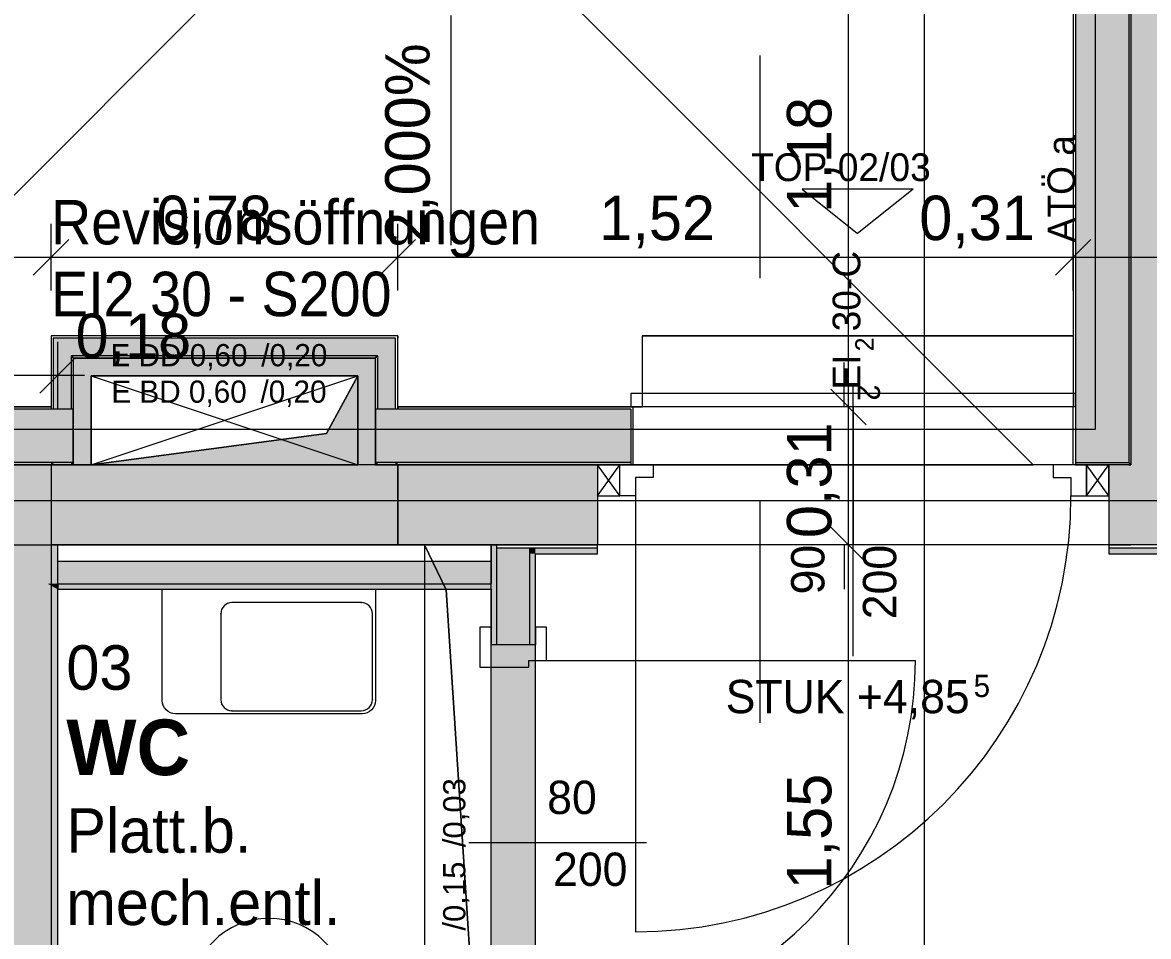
# Model space of a CAD drawing. Header units: metres. Extents: x -3 to 205, y -18 to 45.
# Drawn here: x 42.371 to 44.905, y -4.984 to -2.929 of the extents above; entities that cross this region are included whole.
import ezdxf

# ---------------------------------------------------------------- set-up
doc = ezdxf.new("R2010")
doc.units = ezdxf.units.M
doc.header["$MEASUREMENT"] = 0
for name, pattern in [('Baufluchtlinie', [0.013, 0.008, -0.005]), ('Schnittlinie', [0.006, 0.003, -0.0015, 0, -0.0015]), ('Untersicht', [0.001, 0.0005, -0.0005])]:
    doc.linetypes.add(name, pattern=pattern)
for name, color, linetype in [('1._1.Stock  PP STG2_4_000 Achsraster', 7, 'Continuous'), ('1._1.Stock  PP STG2_4_110 Wand Aussen', 7, 'Continuous'), ('1._1.Stock  PP STG2_4_112 Wand Aussen - Schachtwände', 7, 'Continuous'), ('1._1.Stock  PP STG2_4_120 Wand Innen tragend', 7, 'Continuous'), ('1._1.Stock  PP STG2_4_130 Wand Innen', 7, 'Continuous'), ('1._1.Stock  PP STG2_4_210 Decke', 7, 'Continuous'), ('1._1.Stock  PP STG2_4_220 Bodenaufbau', 7, 'Continuous'), ('1._1.Stock  PP STG2_4_221 Bodenaufbau - Abdichtung', 7, 'Continuous'), ('1._1.Stock  PP STG2_4_221 Bodenaufbau - Terrassenbelag', 7, 'Continuous'), ('1._1.Stock  PP STG2_4_270 Deckendurchbruchsymbol', 7, 'Continuous'), ('1._1.Stock  PP STG2_4_540 Sanitäreinrichtung', 7, 'Continuous'), ('1._1.Stock  PP STG2_4_810 Raum', 7, 'Continuous'), ('1._1.Stock  PP STG2_4_851 Marker Schnitt', 7, 'Continuous'), ('1._1.Stock  PP STG2_4_910 Allgemein Bemaßung.x', 7, 'Continuous'), ('1._1.Stock  PP STG2_4_915 Allgemein Beschriftung.x', 7, 'Continuous'), ('1._1.Stock  PP STG2_4_945 Einreichplan Beschriftung', 7, 'Continuous'), ('1._1.Stock  PP STG2_4_950 Polierplan Bemaßung', 7, 'Continuous')]:
    doc.layers.add(name, color=color, linetype=linetype)
doc.styles.add('ERSTELLTER_STIL_1', font='arial.ttf')
doc.styles.add('ERSTELLTER_STIL_2', font='')
doc.styles.add('ERSTELLTER_STIL_5', font='', dxfattribs={"width": 0.936868})
doc.styles.add('ERSTELLTER_STIL_6', font='')
doc.styles.get('ERSTELLTER_STIL_2').set_extended_font_data('Eurostile')
doc.styles.get('ERSTELLTER_STIL_5').set_extended_font_data('Eurostile')
doc.styles.get('ERSTELLTER_STIL_6').set_extended_font_data('Eurostile', bold=True)

msp = doc.modelspace()

# ---------------------------------------------------------------- hatches: boundary and pattern name
at = {"layer": '1._1.Stock  PP STG2_4_110 Wand Aussen', "linetype": 'Continuous', "lineweight": 13, "true_color": 0xff6400}
for points in [[(44.86, -3.7987), (44.86, -2.5737), (44.74, -2.5737), (44.74, -3.7987)], [(42.435, -3.7987), (42.27, -3.7987), (42.27, -3.9187), (42.435, -3.9187)], [(42.44, -3.9187), (42.44, -3.7987), (42.435, -3.7987), (42.435, -3.9187)], [(42.48, -3.9187), (42.48, -3.7987), (42.44, -3.7987), (42.44, -3.9187)], [(42.485, -3.9187), (42.485, -3.7987), (42.48, -3.7987), (42.48, -3.9187)], [(43.165, -3.7987), (43.165, -3.9187), (43.17, -3.9187), (43.17, -3.7987)], [(43.17, -3.7987), (43.17, -3.9187), (43.21, -3.9187), (43.21, -3.7987)], [(43.21, -3.7987), (43.21, -3.9187), (43.215, -3.9187), (43.215, -3.7987)], [(43.215, -3.7987), (43.215, -3.9187), (43.74, -3.9187), (43.74, -3.7987)], [(44.74, -3.7987), (44.74, -3.9187), (44.86, -3.9187)], [(44.86, -3.7987), (44.74, -3.7987), (44.86, -3.9187)]]:
    msp.add_hatch(color=30, dxfattribs=at).paths.add_polyline_path(points)
at = {"layer": '1._1.Stock  PP STG2_4_110 Wand Aussen', "linetype": 'Continuous', "lineweight": 0, "true_color": 0x373737}
for points in [[(44.865, -3.9187), (44.865, -2.5737), (44.86, -2.5737), (44.86, -3.9187)], [(42.435, -3.9187), (42.27, -3.9187), (42.27, -3.9237), (42.435, -3.9237)], [(42.44, -3.9237), (42.44, -3.9187), (42.435, -3.9187), (42.435, -3.9237)], [(42.48, -3.9237), (42.48, -3.9187), (42.44, -3.9187), (42.44, -3.9237)], [(42.485, -3.9237), (42.485, -3.9187), (42.48, -3.9187), (42.48, -3.9237)], [(43.165, -3.9187), (43.165, -3.9237), (43.17, -3.9237), (43.17, -3.9187)], [(43.17, -3.9187), (43.17, -3.9237), (43.21, -3.9237), (43.21, -3.9187)], [(43.21, -3.9187), (43.21, -3.9237), (43.215, -3.9237), (43.215, -3.9187)], [(43.215, -3.9237), (43.665, -3.9237), (43.74, -3.9237), (43.74, -3.9187), (43.215, -3.9187)], [(44.74, -3.9187), (44.74, -3.9237), (44.815, -3.9237), (44.86, -3.9237), (44.86, -3.9187)], [(44.86, -3.9187), (44.86, -3.9237), (44.865, -3.9237)], [(44.865, -3.9187), (44.86, -3.9187), (44.865, -3.9237)]]:
    msp.add_hatch(color=250, dxfattribs=at).paths.add_polyline_path(points)
at = {"layer": '1._1.Stock  PP STG2_4_110 Wand Aussen', "linetype": 'Continuous', "lineweight": 13, "true_color": 0x3f7f02}
for points in [[(45.045, -3.9237), (45.045, -2.5737), (44.865, -2.5737), (44.865, -3.9237)], [(42.435, -3.9237), (42.27, -3.9237), (42.27, -4.1037), (42.435, -4.1037)], [(42.435, -4.1037), (43.215, -4.1037), (43.215, -3.9237), (42.435, -3.9237)], [(43.215, -3.9237), (43.215, -4.1037), (43.665, -4.1037), (43.665, -3.9937), (43.665, -3.9237)], [(44.815, -3.9937), (44.815, -4.1037), (44.865, -4.1037), (44.865, -3.9237), (44.815, -3.9237)], [(44.865, -3.9237), (44.865, -4.1037), (45.045, -4.1037)], [(45.045, -3.9237), (44.865, -3.9237), (45.045, -4.1037)]]:
    msp.add_hatch(color=76, dxfattribs=at).paths.add_polyline_path(points)
at = {"layer": '1._1.Stock  PP STG2_4_112 Wand Aussen - Schachtwände', "linetype": 'Continuous', "lineweight": 13, "true_color": 0xff6400}
for points in [[(42.48, -3.6787), (42.44, -3.6387), (42.44, -3.6787)], [(42.48, -3.6387), (42.44, -3.6387), (42.48, -3.6787)], [(42.48, -3.6787), (43.17, -3.6787), (43.17, -3.6387), (42.48, -3.6387)], [(43.17, -3.6787), (43.21, -3.6787), (43.21, -3.6387)], [(43.17, -3.6787), (43.21, -3.6387), (43.17, -3.6387)], [(42.48, -3.7987), (42.48, -3.6787), (42.44, -3.6787), (42.44, -3.7987)], [(43.17, -3.6787), (43.17, -3.7987), (43.21, -3.7987), (43.21, -3.6787)]]:
    msp.add_hatch(color=30, dxfattribs=at).paths.add_polyline_path(points)
at = {"layer": '1._1.Stock  PP STG2_4_112 Wand Aussen - Schachtwände', "linetype": 'Continuous', "lineweight": 0, "true_color": 0x373737}
for points in [[(42.485, -3.6837), (42.48, -3.6787), (42.48, -3.6837)], [(42.485, -3.6787), (42.48, -3.6787), (42.485, -3.6837)], [(42.485, -3.7987), (42.485, -3.6837), (42.48, -3.6837), (42.48, -3.7987)], [(42.485, -3.6837), (43.165, -3.6837), (43.165, -3.6787), (42.485, -3.6787)], [(43.165, -3.6837), (43.17, -3.6837), (43.17, -3.6787)], [(43.165, -3.6837), (43.17, -3.6787), (43.165, -3.6787)], [(43.165, -3.6837), (43.165, -3.7987), (43.17, -3.7987), (43.17, -3.6837)]]:
    msp.add_hatch(color=250, dxfattribs=at).paths.add_polyline_path(points)
at = {"layer": '1._1.Stock  PP STG2_4_112 Wand Aussen - Schachtwände', "linetype": 'Continuous', "lineweight": 13, "true_color": 0xb85600}
for points in [[(42.525, -3.7237), (42.485, -3.6837), (42.485, -3.7237)], [(42.525, -3.6837), (42.485, -3.6837), (42.525, -3.7237)], [(42.525, -3.7237), (43.125, -3.7237), (43.125, -3.6837), (42.525, -3.6837)], [(43.125, -3.7237), (43.165, -3.7237), (43.165, -3.6837)], [(43.125, -3.7237), (43.165, -3.6837), (43.125, -3.6837)], [(42.485, -3.7237), (42.485, -3.9237), (42.525, -3.9237), (42.525, -3.7237)], [(43.125, -3.7237), (43.125, -3.9237), (43.165, -3.9237), (43.165, -3.7237)]]:
    msp.add_hatch(color=32, dxfattribs=at).paths.add_polyline_path(points)
at = {"layer": '1._1.Stock  PP STG2_4_120 Wand Innen tragend', "linetype": 'Continuous', "lineweight": 13, "true_color": 0x3f7f02}
for points in [[(42.27, -4.1037), (42.3375, -4.1412), (42.45, -4.1412), (42.45, -4.1037)], [(42.45, -5.8737), (42.45, -4.2037), (42.27, -4.1037), (42.27, -5.8737)], [(42.45, -4.1412), (42.3375, -4.1412), (42.4275, -4.1912), (42.45, -4.1912)], [(42.4275, -4.1912), (42.45, -4.2037), (42.45, -4.1912)]]:
    msp.add_hatch(color=76, dxfattribs=at).paths.add_polyline_path(points)
at = {"layer": '1._1.Stock  PP STG2_4_130 Wand Innen', "linetype": 'Continuous', "lineweight": 13, "true_color": 0xfb02fe}
for points in [[(43.425, -4.1037), (43.4375, -4.1062), (43.4375, -4.1037)], [(43.4375, -4.1062), (43.425, -4.1037), (43.425, -4.3287), (43.4375, -4.3287)], [(43.5125, -4.1112), (43.5125, -4.1212), (43.525, -4.1237), (43.525, -4.1112)], [(43.525, -4.1237), (43.5125, -4.1212), (43.5125, -4.1237)], [(43.5125, -4.3287), (43.525, -4.3287), (43.525, -4.1237), (43.5125, -4.1237)], [(43.525, -4.1237), (43.665, -4.1237), (43.665, -4.1112), (43.525, -4.1112)], [(44.815, -4.1237), (45.045, -4.1237), (45.045, -4.1112), (44.815, -4.1112)], [(42.45, -4.2037), (43.425, -4.2037), (43.425, -4.1912), (42.45, -4.1912)]]:
    msp.add_hatch(color=6, dxfattribs=at).paths.add_polyline_path(points)
at = {"layer": '1._1.Stock  PP STG2_4_130 Wand Innen', "linetype": 'Continuous', "lineweight": 13, "true_color": 0xffaa00}
for points in [[(43.4375, -4.1112), (43.4375, -4.3287), (43.5125, -4.3287), (43.5125, -4.1212), (43.4625, -4.1112)], [(43.5125, -4.1112), (43.4625, -4.1112), (43.5125, -4.1212)], [(42.45, -4.1912), (43.425, -4.1912), (43.425, -4.1412), (42.45, -4.1412)]]:
    msp.add_hatch(color=40, dxfattribs=at).paths.add_polyline_path(points)
at = {"layer": '1._1.Stock  PP STG2_4_130 Wand Innen', "linetype": 'Continuous', "lineweight": 0, "true_color": 0xffffff}
msp.add_hatch(color=7, dxfattribs=at).paths.add_polyline_path([(43.525, -4.3287), (43.425, -4.3287), (43.425, -5.2187), (43.525, -5.2187)])
at = {"layer": '1._1.Stock  PP STG2_4_270 Deckendurchbruchsymbol', "linetype": 'Continuous', "lineweight": 0}
msp.add_hatch(color=8, dxfattribs=at).paths.add_polyline_path([(42.525, -3.9237), (43.125, -3.9237), (43.125, -3.7237), (43.055, -3.8537)])

# ---------------------------------------------------------------- linework, layer by layer
at = {"layer": '1._1.Stock  PP STG2_4_000 Achsraster', "color": 5, "linetype": 'Continuous', "lineweight": 0, "ltscale": 1000}
for p, q in [((44.4, 1.9963), (44.4, -16.0037)), ((30.9, -4.0037), (53.4, -4.0037))]:
    msp.add_line(p, q, dxfattribs=at)
at = {"layer": '1._1.Stock  PP STG2_4_110 Wand Aussen', "color": 7, "linetype": 'Continuous', "lineweight": 13, "ltscale": 1000}
for p, q in [((44.86, -2.5737), (44.86, -3.9187)), ((44.74, -2.6137), (44.74, -3.7987)), ((44.22, -3.7937), (44.22, -3.6937)), ((44.24, -4.3537), (44.24, -3.7437)), ((44.74, -3.7637), (43.74, -3.7637)), ((43.74, -3.7637), (43.74, -3.7937)), ((44.74, -3.7937), (44.74, -3.7637)), ((42.435, -3.7987), (42.27, -3.7987)), ((43.74, -3.7987), (43.215, -3.7987)), ((43.74, -3.7937), (43.745, -3.7937)), ((43.74, -3.7937), (43.745, -3.7937)), ((43.74, -3.7987), (43.74, -3.9237)), ((43.745, -3.9237), (43.745, -3.7937)), ((43.745, -3.9237), (43.745, -3.7937)), ((44.24, -3.7937), (44.22, -3.7937)), ((44.24, -3.7937), (44.24, -4.1037)), ((44.735, -3.9237), (44.735, -3.7937)), ((44.74, -3.7937), (44.735, -3.7937)), ((44.74, -3.7937), (44.735, -3.7937)), ((44.735, -3.9237), (44.735, -3.7937)), ((44.74, -3.7987), (44.74, -3.9237)), ((42.435, -3.9187), (42.27, -3.9187)), ((43.74, -3.9187), (43.215, -3.9187)), ((43.74, -3.9237), (43.665, -3.9237)), ((43.715, -3.9937), (43.665, -3.9237)), ((43.665, -3.9937), (43.715, -3.9237)), ((43.74, -3.9237), (43.665, -3.9237)), ((43.74, -3.9237), (43.665, -3.9237)), ((43.74, -3.9237), (43.745, -3.9237)), ((44.74, -3.9237), (44.735, -3.9237)), ((44.74, -3.9187), (44.86, -3.9187)), ((44.74, -3.9187), (44.86, -3.9187)), ((44.74, -3.9237), (44.815, -3.9237)), ((44.74, -3.9237), (44.815, -3.9237)), ((44.74, -3.9237), (44.815, -3.9237)), ((44.765, -3.9937), (44.815, -3.9237)), ((44.815, -3.9937), (44.765, -3.9237)), ((43.75, -3.9937), (43.75, -4.9737)), ((44.24, -4.1037), (44.22, -4.1037)), ((44.22, -4.1037), (44.22, -4.2037))]:
    msp.add_line(p, q, dxfattribs=at)
at = {"layer": '1._1.Stock  PP STG2_4_110 Wand Aussen', "color": 7, "linetype": 'Continuous', "lineweight": 18, "ltscale": 1000}
for p, q in [((44.865, -2.5737), (44.865, -3.9237)), ((42.435, -3.9237), (42.27, -3.9237)), ((43.665, -3.9237), (43.215, -3.9237)), ((43.665, -3.9237), (43.665, -3.9937)), ((43.665, -3.9237), (43.665, -3.9937)), ((43.665, -3.9237), (43.665, -3.9937)), ((44.74, -3.9237), (43.74, -3.9237)), ((44.86, -3.9237), (44.815, -3.9237)), ((44.815, -3.9237), (44.815, -3.9937)), ((44.815, -3.9237), (44.815, -3.9937)), ((44.815, -3.9237), (44.815, -3.9937)), ((44.86, -3.9237), (44.865, -3.9237)), ((44.86, -3.9237), (44.865, -3.9237)), ((43.665, -3.9937), (43.665, -4.1037)), ((43.665, -3.9937), (43.665, -4.1037)), ((44.815, -3.9937), (44.815, -4.1037)), ((44.815, -3.9937), (44.815, -4.1037))]:
    msp.add_line(p, q, dxfattribs=at)
at = {"layer": '1._1.Stock  PP STG2_4_110 Wand Aussen', "color": 7, "linetype": 'Baufluchtlinie', "lineweight": 13, "ltscale": 1000}
for p, q in [((44.735, -3.7937), (43.745, -3.7937)), ((44.815, -4.1037), (43.665, -4.1037))]:
    msp.add_line(p, q, dxfattribs=at)
at = {"layer": '1._1.Stock  PP STG2_4_110 Wand Aussen', "color": 8, "linetype": 'Continuous', "lineweight": 13, "ltscale": 1000}
for p, q in [((43.715, -3.9237), (43.79, -3.9237)), ((43.715, -3.9937), (43.715, -3.9237)), ((43.79, -3.9237), (43.79, -3.9522)), ((44.765, -3.9237), (44.69, -3.9237)), ((44.69, -3.9237), (44.69, -3.9522)), ((44.765, -3.9937), (44.765, -3.9237)), ((43.79, -3.9522), (43.75, -3.9522)), ((43.75, -3.9522), (43.75, -3.9937)), ((44.69, -3.9522), (44.73, -3.9522)), ((44.73, -3.9522), (44.73, -3.9937)), ((43.75, -3.9937), (43.715, -3.9937)), ((44.73, -3.9937), (44.765, -3.9937))]:
    msp.add_line(p, q, dxfattribs=at)
at = {"layer": '1._1.Stock  PP STG2_4_110 Wand Aussen', "color": 7, "linetype": 'Continuous', "lineweight": 13, "ltscale": 1000, "flags": 128}
for points in [[(44.735, -2.6137), (44.735, -3.7937)], [(42.435, -3.7937), (42.27, -3.7937)], [(42.435, -3.7937), (42.435, -3.7987)], [(43.74, -3.7937), (43.215, -3.7937)], [(43.215, -3.7937), (43.215, -3.7987)]]:
    msp.add_lwpolyline(points, dxfattribs=at)
at = {"layer": '1._1.Stock  PP STG2_4_110 Wand Aussen', "color": 7, "linetype": 'Continuous', "lineweight": 18, "ltscale": 1000, "flags": 128}
for points in [[(42.435, -3.9237), (42.435, -4.1037)], [(43.215, -3.9237), (42.435, -3.9237)], [(42.435, -3.9237), (42.435, -4.1037)], [(43.215, -3.9237), (43.215, -4.1037)], [(43.215, -4.1037), (43.215, -3.9237)], [(42.27, -4.1037), (42.435, -4.1037)], [(42.435, -4.1037), (43.215, -4.1037)], [(43.215, -4.1037), (43.665, -4.1037)], [(44.815, -4.1037), (44.865, -4.1037)], [(45.045, -4.1037), (44.865, -4.1037)]]:
    msp.add_lwpolyline(points, dxfattribs=at)
at = {"layer": '1._1.Stock  PP STG2_4_110 Wand Aussen', "color": 7, "linetype": 'Continuous', "lineweight": 13, "ltscale": 1000, "flags": 128}
for points in [[(43.715, -3.9237), (43.665, -3.9237), (43.665, -3.9937), (43.715, -3.9937)], [(44.765, -3.9937), (44.815, -3.9937), (44.815, -3.9237), (44.765, -3.9237)]]:
    msp.add_lwpolyline(points, close=True, dxfattribs=at)
at = {"layer": '1._1.Stock  PP STG2_4_110 Wand Aussen', "color": 7, "linetype": 'Continuous', "lineweight": 13, "ltscale": 1000}
msp.add_arc((43.75, -3.9937), 0.98, 270, 0, dxfattribs=at)
at = {"layer": '1._1.Stock  PP STG2_4_112 Wand Aussen - Schachtwände', "color": 7, "linetype": 'Continuous', "lineweight": 13, "ltscale": 1000}
for p, q in [((42.44, -3.6387), (42.44, -3.6787)), ((42.48, -3.6387), (42.44, -3.6387)), ((42.44, -3.6387), (42.44, -3.6787)), ((43.17, -3.6387), (42.48, -3.6387)), ((43.21, -3.6387), (43.17, -3.6387)), ((43.21, -3.6787), (43.21, -3.6387)), ((43.21, -3.6787), (43.21, -3.6387)), ((42.44, -3.6787), (42.44, -3.7987)), ((42.48, -3.6787), (42.48, -3.6837)), ((42.485, -3.6787), (42.48, -3.6787)), ((42.48, -3.6787), (42.48, -3.6837)), ((42.48, -3.6837), (42.48, -3.7987)), ((43.165, -3.6787), (42.485, -3.6787)), ((42.485, -3.6837), (42.485, -3.7237)), ((42.525, -3.6837), (42.485, -3.6837)), ((42.485, -3.6837), (42.485, -3.7237)), ((43.125, -3.6837), (42.525, -3.6837)), ((43.165, -3.6837), (43.125, -3.6837)), ((43.17, -3.6787), (43.165, -3.6787)), ((43.165, -3.7237), (43.165, -3.6837)), ((43.165, -3.7237), (43.165, -3.6837)), ((43.17, -3.6837), (43.17, -3.6787)), ((43.17, -3.6837), (43.17, -3.6787)), ((43.17, -3.7987), (43.17, -3.6837)), ((43.21, -3.7987), (43.21, -3.6787)), ((42.485, -3.7237), (42.485, -3.7987)), ((43.165, -3.7987), (43.165, -3.7237)), ((42.44, -3.7987), (42.435, -3.7987)), ((42.44, -3.7987), (42.435, -3.7987)), ((42.48, -3.7987), (42.44, -3.7987)), ((42.48, -3.7987), (42.44, -3.7987)), ((42.485, -3.7987), (42.48, -3.7987)), ((42.485, -3.7987), (42.48, -3.7987)), ((42.485, -3.9187), (42.485, -3.7987)), ((42.485, -3.9187), (42.485, -3.7987)), ((43.17, -3.7987), (43.165, -3.7987)), ((43.165, -3.7987), (43.165, -3.9187)), ((43.17, -3.7987), (43.165, -3.7987)), ((43.165, -3.7987), (43.165, -3.9187)), ((43.21, -3.7987), (43.17, -3.7987)), ((43.21, -3.7987), (43.17, -3.7987)), ((43.215, -3.7987), (43.21, -3.7987)), ((43.215, -3.7987), (43.21, -3.7987)), ((42.44, -3.9187), (42.435, -3.9187)), ((42.48, -3.9187), (42.44, -3.9187)), ((42.485, -3.9187), (42.48, -3.9187)), ((42.485, -3.9237), (42.485, -3.9187)), ((42.485, -3.9237), (42.485, -3.9187)), ((43.165, -3.9187), (43.165, -3.9237)), ((43.17, -3.9187), (43.165, -3.9187)), ((43.165, -3.9187), (43.165, -3.9237)), ((43.21, -3.9187), (43.17, -3.9187)), ((43.215, -3.9187), (43.21, -3.9187))]:
    msp.add_line(p, q, dxfattribs=at)
at = {"layer": '1._1.Stock  PP STG2_4_112 Wand Aussen - Schachtwände', "color": 7, "linetype": 'Continuous', "lineweight": 13, "ltscale": 1000, "flags": 128}
for points in [[(42.435, -3.6337), (42.435, -3.6387)], [(43.215, -3.6337), (42.435, -3.6337)], [(42.435, -3.6387), (42.435, -3.7987)], [(43.215, -3.6337), (43.215, -3.6387)], [(43.215, -3.7987), (43.215, -3.6387)], [(42.525, -3.7237), (43.125, -3.7237)], [(42.525, -3.9237), (42.525, -3.7237)], [(43.125, -3.7237), (43.125, -3.9237)], [(42.435, -3.9237), (42.44, -3.9237)], [(42.44, -3.9237), (42.48, -3.9237)], [(42.48, -3.9237), (42.485, -3.9237)], [(42.485, -3.9237), (42.525, -3.9237)], [(43.165, -3.9237), (43.125, -3.9237)], [(43.17, -3.9237), (43.165, -3.9237)], [(43.21, -3.9237), (43.17, -3.9237)], [(43.215, -3.9237), (43.21, -3.9237)]]:
    msp.add_lwpolyline(points, dxfattribs=at)
at = {"layer": '1._1.Stock  PP STG2_4_120 Wand Innen tragend', "color": 7, "linetype": 'Continuous', "lineweight": 18, "ltscale": 1000, "flags": 128}
msp.add_lwpolyline([(42.45, -6.0537), (42.45, -4.2037)], dxfattribs=at)
at = {"layer": '1._1.Stock  PP STG2_4_130 Wand Innen', "color": 7, "linetype": 'Continuous', "lineweight": 18, "ltscale": 1000}
for p, q in [((42.45, -4.1412), (42.45, -4.1037)), ((42.45, -4.1412), (42.45, -4.1037)), ((43.4375, -4.1062), (43.4375, -4.1037)), ((43.4375, -4.1062), (43.4375, -4.1037)), ((43.4375, -4.1062), (43.4375, -4.1112)), ((43.4375, -4.1062), (43.4375, -4.1112)), ((43.4375, -4.1112), (43.4375, -4.3287)), ((43.4625, -4.1112), (43.4375, -4.1112)), ((43.4625, -4.1112), (43.4375, -4.1112)), ((43.5125, -4.1112), (43.4625, -4.1112)), ((43.5125, -4.1112), (43.4625, -4.1112)), ((43.5125, -4.1212), (43.5125, -4.1112)), ((43.525, -4.1112), (43.5125, -4.1112)), ((43.525, -4.1112), (43.5125, -4.1112)), ((43.5125, -4.3287), (43.5125, -4.1212)), ((43.665, -4.1112), (43.525, -4.1112)), ((45.045, -4.1112), (44.815, -4.1112)), ((42.45, -4.1912), (42.45, -4.1412)), ((42.45, -4.1912), (42.45, -4.1412)), ((43.425, -4.1412), (42.45, -4.1412)), ((42.45, -4.1912), (42.45, -4.2037)), ((42.45, -4.1912), (42.45, -4.2037)), ((42.45, -4.1912), (43.425, -4.1912)), ((43.4375, -4.3287), (43.425, -4.3287)), ((43.4375, -4.3287), (43.425, -4.3287)), ((43.4375, -4.3287), (43.425, -4.3287)), ((43.5125, -4.3287), (43.4375, -4.3287)), ((43.5125, -4.3287), (43.4375, -4.3287)), ((43.5125, -4.3287), (43.4375, -4.3287)), ((43.525, -4.3287), (43.5125, -4.3287)), ((43.525, -4.3287), (43.5125, -4.3287)), ((43.525, -4.3287), (43.5125, -4.3287))]:
    msp.add_line(p, q, dxfattribs=at)
at = {"layer": '1._1.Stock  PP STG2_4_130 Wand Innen', "color": 7, "linetype": 'Continuous', "lineweight": 13, "ltscale": 1000}
for p, q in [((43.425, -4.2887), (43.4, -4.2887)), ((43.4, -4.2887), (43.4, -4.3787)), ((43.425, -4.3287), (43.425, -4.2887)), ((43.55, -4.2887), (43.525, -4.2887)), ((43.525, -4.2887), (43.525, -4.3287)), ((43.55, -4.3637), (43.55, -4.2887)), ((43.525, -4.3287), (43.425, -4.3287)), ((43.4, -4.3787), (43.51, -4.3787)), ((43.51, -4.3787), (43.51, -4.3637)), ((43.51, -4.3637), (43.55, -4.3637)), ((43.55, -4.3637), (44.38, -4.3637)), ((43.775, -4.7737), (43.375, -4.7737))]:
    msp.add_line(p, q, dxfattribs=at)
at = {"layer": '1._1.Stock  PP STG2_4_130 Wand Innen', "color": 8, "linetype": 'Schnittlinie', "lineweight": 13, "ltscale": 1000}
for p, q in [((43.425, -5.2187), (43.425, -4.3287)), ((43.525, -5.2187), (43.525, -4.3287))]:
    msp.add_line(p, q, dxfattribs=at)
at = {"layer": '1._1.Stock  PP STG2_4_130 Wand Innen', "color": 7, "linetype": 'Continuous', "lineweight": 18, "ltscale": 1000, "flags": 128}
for points in [[(42.27, -4.1037), (42.45, -4.1037)], [(43.425, -4.1037), (42.45, -4.1037)], [(43.425, -4.1037), (43.4375, -4.1037)], [(43.425, -4.1037), (43.425, -4.1912)], [(43.425, -4.1412), (43.425, -4.1037)], [(43.665, -4.1037), (43.4375, -4.1037)], [(43.665, -4.1112), (43.665, -4.1037)], [(45.045, -4.1037), (44.815, -4.1037)], [(44.815, -4.1037), (44.815, -4.1237)], [(43.525, -4.3287), (43.525, -4.1237)], [(43.525, -4.1237), (43.665, -4.1237)], [(43.665, -4.1237), (43.665, -4.1112)], [(44.815, -4.1237), (45.045, -4.1237)], [(43.425, -4.1912), (43.425, -4.1412)], [(42.45, -4.2037), (43.425, -4.2037)], [(43.425, -4.2037), (43.425, -4.3287)]]:
    msp.add_lwpolyline(points, dxfattribs=at)
at = {"layer": '1._1.Stock  PP STG2_4_130 Wand Innen', "color": 7, "linetype": 'Continuous', "lineweight": 13, "ltscale": 1000}
msp.add_arc((43.55, -4.3637), 0.83, 270, 0, dxfattribs=at)
at = {"layer": '1._1.Stock  PP STG2_4_210 Decke', "color": 7, "linetype": 'Continuous', "lineweight": 13, "ltscale": 1000, "true_color": 0xf4f4f4, "flags": 128}
for points in [[(37.785, -2.4937), (37.785, -3.8437), (44.785, -3.8437), (44.785, -2.5737), (44.505, -2.5737), (44.505, -1.5487), (44.495, -1.5487), (44.495, -1.0837), (43.31, -1.0837), (43.31, -2.2937), (43.245, -2.2937), (43.245, -2.5237), (42.745, -2.5237), (42.745, -2.4237), (39.695, -2.4237), (39.695, -2.5237), (39.195, -2.5237), (39.195, -2.3637), (38.87, -2.3637), (38.87, -1.0937), (37.975, -1.0937), (37.975, -2.4937)], [(32.5844, -1.4987), (32.5972, -11.3837), (41.935, -11.3837), (41.935, -10.8837), (44.785, -10.8837), (44.785, -9.9837), (51.1258, -9.9837), (51.1621, -1.4987), (44.865, -1.4987), (44.865, -3.9237), (42.27, -3.9237), (42.27, -5.8737), (40.275, -5.8737), (40.275, -3.9237), (37.705, -3.9237), (37.705, -1.4987)]]:
    msp.add_lwpolyline(points, close=True, dxfattribs=at)
at = {"layer": '1._1.Stock  PP STG2_4_220 Bodenaufbau', "color": 7, "linetype": 'Continuous', "lineweight": 13, "ltscale": 1000, "true_color": 0xf4f4f4, "flags": 128}
msp.add_lwpolyline([(32.7646, -1.6787), (32.7765, -11.2037), (41.755, -11.2037), (41.755, -10.7037), (44.605, -10.7037), (44.605, -9.8037), (50.9466, -9.8037), (50.9814, -1.6787), (45.045, -1.6787), (45.045, -4.1037), (42.435, -4.1037), (42.435, -6.0537), (40.095, -6.0537), (40.095, -4.1037), (37.525, -4.1037), (37.525, -1.6787)], close=True, dxfattribs=at)
at = {"layer": '1._1.Stock  PP STG2_4_221 Bodenaufbau - Abdichtung', "color": 171, "linetype": 'Schnittlinie', "lineweight": 13, "ltscale": 1000, "true_color": 0x6c6cff, "flags": 128}
for points in [[(41.765, -3.9037), (43.195, -2.4737)], [(43.195, -2.4737), (44.645, -3.9237)], [(44.6453, -3.9239), (43.195, -2.4737)], [(43.145, -2.5237), (41.765, -3.9037)], [(44.865, -2.5737), (44.865, -3.9234)], [(42.485, -3.6837), (42.485, -3.9237)], [(43.165, -3.6837), (42.485, -3.6837)], [(42.485, -3.6839), (43.165, -3.6839)], [(43.165, -3.9237), (43.165, -3.6837)], [(42.485, -3.9237), (42.225, -3.9237)], [(42.225, -3.9239), (42.485, -3.9239)], [(44.645, -3.9237), (43.165, -3.9237)], [(43.165, -3.9239), (44.6452, -3.9239)], [(44.865, -3.9234), (44.6453, -3.9239)]]:
    msp.add_lwpolyline(points, dxfattribs=at)
at = {"layer": '1._1.Stock  PP STG2_4_221 Bodenaufbau - Terrassenbelag', "color": 7, "linetype": 'Continuous', "lineweight": 18, "ltscale": 1000, "flags": 128}
for points in [[(44.735, -2.6187), (44.735, -3.634)], [(42.435, -3.6337), (42.435, -3.7937)], [(43.215, -3.6337), (42.435, -3.6337)], [(43.215, -3.6339), (42.435, -3.6339)], [(43.215, -3.7937), (43.215, -3.6337)], [(43.765, -3.634), (43.765, -3.7937)], [(44.735, -3.634), (43.765, -3.634)], [(44.735, -3.6342), (43.765, -3.6342)], [(42.435, -3.7937), (37.985, -3.7937)], [(42.435, -3.7939), (37.985, -3.7939)], [(43.765, -3.7937), (43.215, -3.7937)], [(43.765, -3.7939), (43.215, -3.7939)]]:
    msp.add_lwpolyline(points, dxfattribs=at)
at = {"layer": '1._1.Stock  PP STG2_4_270 Deckendurchbruchsymbol', "color": 7, "linetype": 'Continuous', "lineweight": 13, "ltscale": 1000}
for p, q in [((42.525, -3.9237), (43.125, -3.7237)), ((42.525, -3.7237), (43.125, -3.9237))]:
    msp.add_line(p, q, dxfattribs=at)
at = {"layer": '1._1.Stock  PP STG2_4_270 Deckendurchbruchsymbol', "color": 7, "linetype": 'Continuous', "lineweight": 13, "ltscale": 1000, "flags": 128}
for points in [[(43.125, -3.9237), (43.125, -3.7237), (42.525, -3.7237), (42.525, -3.9237)], [(43.055, -3.8537), (43.125, -3.7237), (42.525, -3.7237), (42.525, -3.9237)], [(42.525, -3.9237), (43.125, -3.9237), (43.125, -3.7237), (43.055, -3.8537)]]:
    msp.add_lwpolyline(points, close=True, dxfattribs=at)
at = {"layer": '1._1.Stock  PP STG2_4_270 Deckendurchbruchsymbol', "color": 1, "linetype": 'Continuous', "lineweight": 0, "ltscale": 1000, "flags": 128}
for points in [[(43.3242, -4.2045), (43.275, -4.1037), (43.275, -5.7637), (43.425, -5.7637)], [(43.425, -5.7637), (43.425, -4.1037), (43.275, -4.1037), (43.3242, -4.2045)]]:
    msp.add_lwpolyline(points, close=True, dxfattribs=at)
at = {"layer": '1._1.Stock  PP STG2_4_540 Sanitäreinrichtung', "color": 150, "linetype": 'Continuous', "lineweight": 13, "ltscale": 1000, "true_color": 0x0f7ffe}
for p, q in [((43.1332, -4.2337), (42.8419, -4.2337)), ((42.8169, -4.2587), (42.8169, -4.4519)), ((43.1582, -4.4519), (43.1582, -4.2587)), ((42.8419, -4.4769), (43.1332, -4.4769))]:
    msp.add_line(p, q, dxfattribs=at)
at = {"layer": '1._1.Stock  PP STG2_4_540 Sanitäreinrichtung', "color": 150, "linetype": 'Continuous', "lineweight": 13, "ltscale": 1000, "true_color": 0x0f7ffe, "flags": 128}
for points in [[(42.685, -4.2037), (43.165, -4.2037), (43.165, -4.4537, -0.414214), (43.135, -4.4837), (42.715, -4.4837, -0.414214), (42.685, -4.4537)], [(42.745, -5.4737), (43.105, -5.4737), (43.1016, -5.1202, 0.999827), (42.7485, -5.1202)]]:
    msp.add_lwpolyline(points, format="xyb", close=True, dxfattribs=at)
at = {"layer": '1._1.Stock  PP STG2_4_540 Sanitäreinrichtung', "color": 150, "linetype": 'Continuous', "lineweight": 13, "ltscale": 1000, "true_color": 0x0f7ffe}
for centre, start, end in [((42.8419, -4.2587), 90, 180), ((43.1332, -4.2587), 0, 90), ((42.8419, -4.4519), 180, 270), ((43.1332, -4.4519), 270, 0)]:
    msp.add_arc(centre, 0.025, start, end, dxfattribs=at)
for p in [(43.1332, -4.2337), (42.8169, -4.2587), (43.1582, -4.4519), (42.8419, -4.4769)]:
    msp.add_point(p, dxfattribs=at)
at = {"layer": '1._1.Stock  PP STG2_4_851 Marker Schnitt', "color": 7, "linetype": 'Untersicht', "lineweight": 13, "ltscale": 1000}
msp.add_line((44.03, 1.9963), (44.03, -15.6487), dxfattribs=at)
at = {"layer": '1._1.Stock  PP STG2_4_910 Allgemein Bemaßung.x', "color": 7, "linetype": 'Continuous', "lineweight": 13, "ltscale": 1000}
for p, q in [((44.375, -3.3037), (44.125, -3.3037)), ((44.125, -3.3037), (44.25, -3.4037)), ((44.375, -3.3037), (44.25, -3.4037))]:
    msp.add_line(p, q, dxfattribs=at)
at = {"layer": '1._1.Stock  PP STG2_4_950 Polierplan Bemaßung', "color": 6, "linetype": 'Continuous', "lineweight": 13, "ltscale": 1000, "true_color": 0xfb02fe}
for p, q in [((44.2295, -3.7937), (44.2295, -2.6137)), ((42.435, -3.5321), (42.435, -3.3821)), ((43.215, -3.5321), (43.215, -3.3821)), ((44.735, -3.5321), (44.735, -3.3821)), ((42.475, -3.4171), (42.395, -3.4971)), ((43.255, -3.4171), (43.175, -3.4971)), ((44.775, -3.4171), (44.695, -3.4971)), ((42.09, -3.4571), (42.435, -3.4571)), ((42.435, -3.4571), (43.215, -3.4571)), ((43.215, -3.4571), (44.735, -3.4571)), ((44.735, -3.4571), (45.045, -3.4571)), ((44.1895, -3.7537), (44.2695, -3.8337)), ((44.3045, -3.7937), (44.1545, -3.7937)), ((44.2295, -4.1037), (44.2295, -3.7937)), ((44.1895, -4.0637), (44.2695, -4.1437)), ((44.3045, -4.1037), (44.1545, -4.1037)), ((44.2295, -5.6537), (44.2295, -4.1037))]:
    msp.add_line(p, q, dxfattribs=at)
at = {"layer": '1._1.Stock  PP STG2_4_950 Polierplan Bemaßung', "color": 171, "linetype": 'Continuous', "lineweight": 13, "ltscale": 1000, "true_color": 0x6c6cff}
msp.add_line((43.3345, -2.9132), (43.3345, -3.4295), dxfattribs=at)
at = {"layer": '1._1.Stock  PP STG2_4_950 Polierplan Bemaßung', "color": 76, "linetype": 'Continuous', "lineweight": 13, "ltscale": 1000, "true_color": 0x3f7f02}
for p, q in [((42.45, -3.7975), (42.45, -3.6475)), ((42.41, -3.7625), (42.49, -3.6825)), ((42.27, -3.7225), (42.45, -3.7225)), ((42.45, -3.7225), (42.51, -3.7225))]:
    msp.add_line(p, q, dxfattribs=at)

# ---------------------------------------------------------------- texts
at = {"layer": '1._1.Stock  PP STG2_4_110 Wand Aussen', "color": 7, "linetype": 'Continuous', "lineweight": 13, "style": 'ERSTELLTER_STIL_2'}
for s, insert, char_height, attachment_point, rotation in [('\\A1;{\\pqr;\\pt0;\\fEurostile|b0|i0|c0|p0;\\W1.000000;30-C}', (44.2571, -3.4426), 0.0625, 9, 90), ('\\A1;{\\pqr;\\pt0;\\fEurostile|b0|i0|c0|p0;\\W1.000000;2}', (44.2864, -3.6374), 0.041667, 9, 90), ('\\A1;{\\pqr;\\pt0;\\fEurostile|b0|i0|c0|p0;\\W1.000000;EI}', (44.2564, -3.6757), 0.0625, 9, 90), ('\\A1;{\\pql;\\fEurostile|b0|i0|c0|p0;\\W1.000000;2}', (44.3004, -3.7427), 0.05, 1, 270), ('\\A1;{\\pqr;\\pt0;\\fEurostile|b0|i0|c0|p0;\\W1.000000;90}', (44.1764, -4.1037), 0.075, 9, 90), ('\\A1;{\\pqr;\\pt0;\\fEurostile|b0|i0|c0|p0;\\W1.000000;200}', (44.338, -4.1037), 0.075, 9, 90)]:
    msp.add_mtext(s, dxfattribs=dict(at, insert=insert, char_height=char_height, attachment_point=attachment_point, rotation=rotation))
at = {"layer": '1._1.Stock  PP STG2_4_110 Wand Aussen', "color": 7, "linetype": 'Continuous', "lineweight": 13, "attachment_point": 9, "style": 'ERSTELLTER_STIL_2'}
for s, insert, char_height in [('\\A1;{\\pqr;\\pt0;\\fEurostile|b0|i0|c0|p0;\\W1.000000;STUK +4,85}', (44.5022, -4.4963), 0.075), ('\\A1;{\\pqr;\\pt0;\\fEurostile|b0|i0|c0|p0;\\W1.000000;5}', (44.5482, -4.4467), 0.05)]:
    msp.add_mtext(s, dxfattribs=dict(at, insert=insert, char_height=char_height))
at = {"layer": '1._1.Stock  PP STG2_4_130 Wand Innen', "color": 7, "linetype": 'Continuous', "lineweight": 13, "char_height": 0.075, "attachment_point": 9, "style": 'ERSTELLTER_STIL_2'}
for s, insert in [('\\A1;{\\pqr;\\pt0;\\fEurostile|b0|i0|c0|p0;\\W1.000000;80}', (43.663, -4.7101)), ('\\A1;{\\pqr;\\pt0;\\fEurostile|b0|i0|c0|p0;\\W1.000000;200}', (43.732, -4.8717))]:
    msp.add_mtext(s, dxfattribs=dict(at, insert=insert))
at = {"layer": '1._1.Stock  PP STG2_4_270 Deckendurchbruchsymbol', "color": 1, "linetype": 'Continuous', "lineweight": 0, "char_height": 0.05, "attachment_point": 8, "style": 'ERSTELLTER_STIL_2'}
for s, insert in [('\\A1;{\\pqc;\\pt0;\\fEurostile|b0|i0|c0|p0;\\W1.000000;E DD 0,60\\fEurostile|b0|i0|c0|p0;\\W1.000000;\\A1{\\H.66x;\\S^  ;}\\fEurostile|b0|i0|c0|p0;\\W1.000000; /0,20\\fEurostile|b0|i0|c0|p0;\\W1.000000;\\A1{\\H.66x;\\S^  ;}\\fEurostile|b0|i0|c0|p0;\\W1.000000;\\fEurostile|b0|i0|c0|p0;\\W1.000000;\\A1{\\H.66x;\\S^  ;}}', (42.825, -3.7168)), ('\\A1;{\\pqc;\\pt0;\\fEurostile|b0|i0|c0|p0;\\W1.000000;E BD 0,60\\fEurostile|b0|i0|c0|p0;\\W1.000000;\\A1{\\H.66x;\\S^  ;}\\fEurostile|b0|i0|c0|p0;\\W1.000000; /0,20\\fEurostile|b0|i0|c0|p0;\\W1.000000;\\A1{\\H.66x;\\S^  ;}\\fEurostile|b0|i0|c0|p0;\\W1.000000;\\fEurostile|b0|i0|c0|p0;\\W1.000000;\\A1{\\H.66x;\\S^  ;}}', (42.825, -3.7988))]:
    msp.add_mtext(s, dxfattribs=dict(at, insert=insert))
at = {"layer": '1._1.Stock  PP STG2_4_270 Deckendurchbruchsymbol', "color": 1, "linetype": 'Continuous', "lineweight": 0, "insert": (43.3819, -4.9337), "char_height": 0.05, "attachment_point": 8, "rotation": 90, "style": 'ERSTELLTER_STIL_1'}
msp.add_mtext('\\A1;{\\pqc;\\pt0;\\fArial|b0|i0|c0|p0;\\W1.000000;BS 1,66\\fArial|b0|i0|c0|p0;\\W1.000000;\\A1{\\H.66x;\\S^  ;}\\fArial|b0|i0|c0|p0;\\W1.000000; /0,15\\fArial|b0|i0|c0|p0;\\W1.000000;\\A1{\\H.66x;\\S^  ;}\\fArial|b0|i0|c0|p0;\\W1.000000; /0,03\\fArial|b0|i0|c0|p0;\\W1.000000;\\A1{\\H.66x;\\S^  ;}}', dxfattribs=at)
at = {"layer": '1._1.Stock  PP STG2_4_810 Raum', "color": 7, "linetype": 'Continuous', "lineweight": 13, "attachment_point": 1}
for s, insert, char_height, style in [('\\A1;{\\pql;\\pt0;\\fEurostile|b0|i0|c0|p0;\\W1.000000;03}', (42.4694, -4.3295), 0.1, 'ERSTELLTER_STIL_2'), ('\\A1;{\\pql;\\pt0;\\fEurostile|b1|i0|c0|p0;\\W1.000000;WC}', (42.4694, -4.4966), 0.125, 'ERSTELLTER_STIL_6'), ('\\A1;{\\pql;\\pt0;\\fEurostile|b0|i0|c0|p0;\\W1.000000;Platt.b.}', (42.4694, -4.6961), 0.1, 'ERSTELLTER_STIL_2'), ('\\A1;{\\pql;\\pt0;\\fEurostile|b0|i0|c0|p0;\\W1.000000;mech.entl.}', (42.4694, -4.8586), 0.1, 'ERSTELLTER_STIL_2')]:
    msp.add_mtext(s, dxfattribs=dict(at, insert=insert, char_height=char_height, style=style))
at = {"layer": '1._1.Stock  PP STG2_4_910 Allgemein Bemaßung.x', "color": 7, "linetype": 'Continuous', "lineweight": 13, "insert": (44.0103, -3.255), "char_height": 0.0625, "attachment_point": 4, "style": 'ERSTELLTER_STIL_2'}
msp.add_mtext('\\A1;{\\pql;\\fEurostile|b0|i0|c0|p0;\\W1.000000;TOP 02/03}', dxfattribs=at)
at = {"layer": '1._1.Stock  PP STG2_4_915 Allgemein Beschriftung.x', "color": 7, "linetype": 'Continuous', "lineweight": 13, "insert": (42.435, -3.591), "char_height": 0.1, "width": 1.190625, "attachment_point": 7, "line_spacing_factor": 0.968182, "style": 'ERSTELLTER_STIL_5'}
msp.add_mtext('\\A1;{\\pql;\\fEurostile|b0|i0|c0|p0;\\W0.936868;R\\fEurostile|b0|i0|c0|p0;\\W0.936868;evisionsöffnungen EI2 30 - S200}', dxfattribs=at)
at = {"layer": '1._1.Stock  PP STG2_4_945 Einreichplan Beschriftung', "color": 5, "linetype": 'Continuous', "lineweight": 0, "insert": (44.7407, -3.4237), "char_height": 0.0625, "attachment_point": 7, "rotation": 90, "style": 'ERSTELLTER_STIL_2'}
msp.add_mtext('\\A1;{\\pql;\\fEurostile|b0|i0|c0|p0;\\W1.000000;ATÖ a}', dxfattribs=at)
at = {"layer": '1._1.Stock  PP STG2_4_950 Polierplan Bemaßung', "color": 171, "linetype": 'Continuous', "lineweight": 13, "true_color": 0x6c6cff, "insert": (43.3055, -3.4295), "char_height": 0.1, "attachment_point": 7, "rotation": 90, "style": 'ERSTELLTER_STIL_2'}
msp.add_mtext('\\A1;{\\pql;\\fEurostile|b0|i0|c0|p0;\\W1.000000;2,000\\fEurostile|b0|i0|c0|p0;\\W1.000000;%}', dxfattribs=at)
at = {"layer": '1._1.Stock  PP STG2_4_950 Polierplan Bemaßung', "color": 6, "linetype": 'Continuous', "lineweight": 13, "true_color": 0xfb02fe, "char_height": 0.1, "width": 0.306373, "attachment_point": 7, "rotation": 90, "style": 'ERSTELLTER_STIL_2'}
for s, insert in [('\\A1;{\\pql;\\fEurostile|b0|i0|c0|p0;\\W1.000000;1,18}', (44.2095, -3.3569)), ('\\A1;{\\pql;\\fEurostile|b0|i0|c0|p0;\\W1.000000;0,31}', (44.2095, -4.0886)), ('\\A1;{\\pql;\\fEurostile|b0|i0|c0|p0;\\W1.000000;1,55}', (44.2095, -4.8787))]:
    msp.add_mtext(s, dxfattribs=dict(at, insert=insert))
at = {"layer": '1._1.Stock  PP STG2_4_950 Polierplan Bemaßung', "color": 6, "linetype": 'Continuous', "lineweight": 13, "true_color": 0xfb02fe, "char_height": 0.1, "width": 0.306373, "attachment_point": 7, "style": 'ERSTELLTER_STIL_2'}
for s, insert in [('\\A1;{\\pql;\\fEurostile|b0|i0|c0|p0;\\W1.000000;0,78}', (42.6718, -3.4371)), ('\\A1;{\\pql;\\fEurostile|b0|i0|c0|p0;\\W1.000000;1,52}', (43.6687, -3.4371)), ('\\A1;{\\pql;\\fEurostile|b0|i0|c0|p0;\\W1.000000;0,31}', (44.3887, -3.4371))]:
    msp.add_mtext(s, dxfattribs=dict(at, insert=insert))
at = {"layer": '1._1.Stock  PP STG2_4_950 Polierplan Bemaßung', "color": 76, "linetype": 'Continuous', "lineweight": 13, "true_color": 0x3f7f02, "insert": (42.49, -3.7025), "char_height": 0.1, "width": 0.306373, "attachment_point": 7, "style": 'ERSTELLTER_STIL_2'}
msp.add_mtext('\\A1;{\\pql;\\fEurostile|b0|i0|c0|p0;\\W1.000000;0,18}', dxfattribs=at)

doc.saveas('drawing.dxf')
